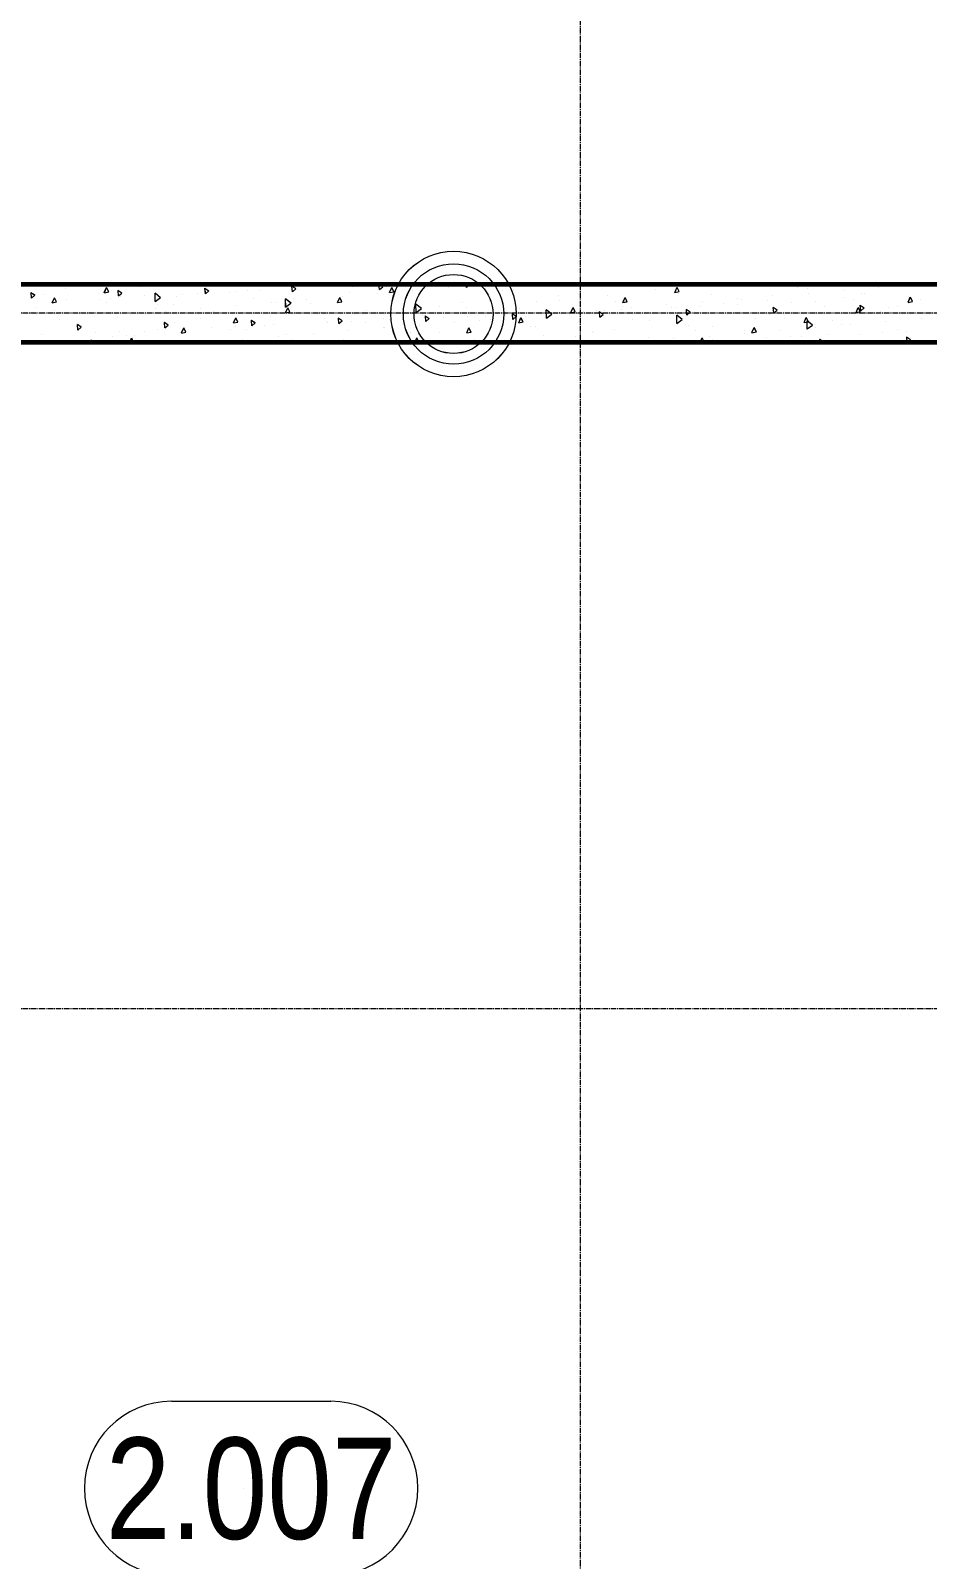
# Model space of a CAD drawing. Header units: millimetres. Extents: x 470010 to 1231400, y -134005 to 421770.
# Drawn here: x 675176 to 678270, y -61911 to -56637 of the extents above; entities that cross this region are included whole.
import ezdxf
from ezdxf.enums import TextEntityAlignment as Align

# ---------------------------------------------------------------- set-up
doc = ezdxf.new("R2010")
doc.units = ezdxf.units.MM
doc.linetypes.add('CENTER2', pattern=[28.575, 19.05, -3.175, 3.175, -3.175])
doc.layers.get('Defpoints').update_dxf_attribs({"color": 140})
for name, color, linetype, lineweight in [('0) шп потолок', 3, 'Continuous', 60), ('АР_Area', 5, 'Continuous', 5), ('АР_Стены ПЕНОблок', 52, 'Continuous', 20), ('АР_Штриховка', 8, 'Continuous', 0)]:
    doc.layers.add(name, color=color, linetype=linetype, lineweight=lineweight)
doc.layers.add('АР_Делит', color=120, linetype='Continuous', lineweight=0, plot=False)
doc.layers.add('РД_Оси_100', color=7, linetype='Continuous', lineweight=0, true_color=0x525252)
doc.styles.add('style1', font='ARIALN.TTF')

# ---------------------------------------------------------------- blocks, each defined once
blk = doc.blocks.new('СОШ_2200_АР_ОСИ_М100_28.05.24')
at = {"layer": 'РД_Оси_100', "color": 251, "linetype": 'CENTER2', "true_color": 0x636466}
for p, q in [((4200, -6155), (4200, 139938.679)), ((29555, 36000), (-5954.958, 36000)), ((29555, 33600), (-5954.958, 33600))]:
    blk.add_line(p, q, dxfattribs=at)
blk = doc.blocks.new('MOK-МаркаПом_овал_ареал')
for p, q in [((-2.75, 3), (2.75, 3)), ((-2.75, -3), (2.75, -3))]:
    blk.add_line(p, q)
for centre, radius, start, end in [((-2.75, 0), 3, 90, 270), ((2.75, 0), 3, 270, 90), ((-3.75, 0), 3.5, 0, 0.001)]:
    blk.add_arc(centre, radius, start, end)
at = {"color": 0, "style": 'style1'}
blk.add_attdef('АР-ПОМЕЩЕНИЕ:НОМЕР', text='', height=3.5, dxfattribs=at).set_placement((0, 0), align=Align.MIDDLE)
at = {"layer": 'Defpoints', "color": 2, "style": 'style1'}
blk.add_attdef('АР-ПОМЕЩЕНИЕ:НАИМЕНОВАНИЕ', text='', height=1, dxfattribs=at).set_placement((-0.094, -4.814), align=Align.MIDDLE)
blk = doc.blocks.new('A$C9108343f')
at = {"layer": '0) шп потолок'}
for points in [[(14845, 43275.2), (14845, 51955), (7275, 51955), (7275, 42855), (13825, 42855)], [(13625, 33565), (7275, 33565), (7275, 42655), (14855, 42655), (14855, 33985)]]:
    blk.add_lwpolyline(points, dxfattribs=at)
at = {"layer": 'АР_Делит', "color": 18, "true_color": 0x000000}
for radius in [216.3, 173, 136.2]:
    blk.add_circle((10916.9, 42751.8), radius, dxfattribs=at)
at = {"layer": 'АР_Стены ПЕНОблок', "color": 18, "linetype": 'Continuous', "lineweight": 20, "true_color": 0x000000}
for p, q in [((14845, 42855.2), (7275, 42855)), ((7275, 42655), (14845, 42655.2))]:
    blk.add_line(p, q, dxfattribs=at)
at = {"layer": 'АР_Штриховка', "color": 18, "linetype": 'Continuous', "lineweight": 0, "true_color": 0x000000}
for p, q in [((9533.6, 42849.6), (9533.6, 42849.6)), ((9576.8, 42840.3), (9576.8, 42840.3)), ((9638.8, 42854), (9638.8, 42854)), ((9712.1, 42825.4), (9719.9, 42842.8)), ((9727.1, 42828.2), (9719.9, 42842.7)), ((9772.5, 42823.5), (9759.1, 42832.7)), ((9761, 42814), (9759.3, 42833)), ((9837.5, 42845.2), (9837.5, 42845.2)), ((10072.6, 42830.9), (10059.2, 42840.1)), ((10061.1, 42821.4), (10059.4, 42840.4)), ((10061.1, 42821.4), (10072.8, 42831.2)), ((10205.9, 42832.7), (10205.9, 42832.7)), ((10251.4, 42831.9), (10251.4, 42831.9)), ((10372.7, 42838.3), (10359.4, 42847.5)), ((10361.2, 42828.8), (10359.5, 42847.7)), ((10361.2, 42828.8), (10372.9, 42838.6)), ((10364.2, 42849.2), (10364.2, 42849.2)), ((10382.9, 42837.7), (10382.9, 42837.7)), ((10449.7, 42852.8), (10449.7, 42852.8)), ((10556.6, 42848.5), (10556.6, 42848.5)), ((10569.4, 42845.8), (10569.4, 42845.8)), ((10651.8, 42849.4), (10651.8, 42849.4)), ((10672.8, 42845.7), (10659.5, 42854.8)), ((10661.3, 42836.1), (10659.7, 42855.1)), ((10661.3, 42836.1), (10673, 42845.9)), ((10696.3, 42825.9), (10704, 42843.3)), ((10711.3, 42828.7), (10704.1, 42843.2)), ((10776.1, 42831.7), (10776.1, 42831.7)), ((10890.8, 42853.1), (10890.8, 42853.1)), ((10898.2, 42842), (10898.2, 42842)), ((10961.4, 42843.5), (10960.4, 42855.1)), ((10961.4, 42843.5), (10973.1, 42853.3)), ((10972.9, 42853), (10969.9, 42855.1)), ((11019.9, 42851.8), (11019.9, 42851.8)), ((11085.2, 42831.4), (11085.2, 42831.4)), ((11125.4, 42835.3), (11125.4, 42835.3)), ((11187.4, 42849), (11187.4, 42849)), ((11261.5, 42850.9), (11261.2, 42855.1)), ((11261.5, 42850.9), (11266.5, 42855.1)), ((11611.9, 42835.4), (11611.9, 42835.4)), ((11680.4, 42826.4), (11688.2, 42843.8)), ((11695.4, 42829.2), (11688.2, 42843.7)), ((11692.2, 42834.9), (11692.2, 42834.9)), ((11936, 42855), (11936, 42855)), ((12105.2, 42843.4), (12105.2, 42843.4)), ((12138.5, 42839.3), (12138.5, 42839.3)), ((12262.4, 42833.9), (12262.4, 42833.9)), ((12384.5, 42844.2), (12384.5, 42844.2)), ((12506.2, 42854), (12506.2, 42854)), ((9472.4, 42816.2), (9459, 42825.3)), ((9460.9, 42806.6), (9459.2, 42825.6)), ((9460.9, 42806.6), (9472.5, 42816.4)), ((9505.3, 42819.5), (9505.3, 42819.5)), ((9532.6, 42790.5), (9540.4, 42807.9)), ((9532.7, 42790.4), (9547.6, 42793.3)), ((9547.6, 42793.3), (9540.4, 42807.8)), ((9582, 42802.7), (9582, 42802.7)), ((9700.4, 42802.3), (9700.4, 42802.3)), ((9712.2, 42825.2), (9727.1, 42828.2)), ((9718.3, 42792.6), (9718.3, 42792.6)), ((9732.3, 42805.1), (9732.3, 42805.1)), ((9761, 42814), (9772.6, 42823.8)), ((9768.5, 42810.9), (9768.5, 42810.9)), ((9851, 42814.5), (9851, 42814.5)), ((9887.8, 42794.6), (9887.2, 42823.2)), ((9906.2, 42808.1), (9887.2, 42823.2)), ((9887.7, 42794.7), (9906.2, 42808.2)), ((9895.1, 42783.2), (9895.1, 42783.2)), ((9951, 42783.9), (9951, 42783.9)), ((9962.1, 42812.7), (9962.1, 42812.7)), ((9982.4, 42820.2), (9982.4, 42820.2)), ((10032, 42823.5), (10032, 42823.5)), ((10144.4, 42826.8), (10144.4, 42826.8)), ((10166.8, 42781.8), (10166.8, 42781.8)), ((10168.9, 42828.3), (10168.9, 42828.3)), ((10227, 42806.3), (10227, 42806.3)), ((10288.5, 42791.6), (10288.5, 42791.6)), ((10301.1, 42791.9), (10301.1, 42791.9)), ((10337.7, 42775.7), (10337.1, 42804.3)), ((10356.1, 42789.2), (10337.1, 42804.2)), ((10337.6, 42775.8), (10356.1, 42789.3)), ((10363.1, 42805.6), (10363.1, 42805.6)), ((10410.6, 42801.9), (10410.6, 42801.9)), ((10421.8, 42787.2), (10421.8, 42787.2)), ((10516.8, 42791), (10524.5, 42808.4)), ((10516.8, 42790.9), (10531.8, 42793.8)), ((10531.8, 42793.8), (10524.5, 42808.3)), ((10532.3, 42811.7), (10532.3, 42811.7)), ((10558.6, 42827.5), (10558.6, 42827.5)), ((10654.4, 42821.9), (10654.4, 42821.9)), ((10696.3, 42825.8), (10711.3, 42828.7)), ((10713.3, 42813.6), (10713.3, 42813.6)), ((10753.6, 42810.3), (10753.6, 42810.3)), ((10775.3, 42827.3), (10775.3, 42827.3)), ((10787.6, 42756.8), (10787, 42785.4)), ((10806, 42770.2), (10787, 42785.3)), ((10868.8, 42778.4), (10868.8, 42778.4)), ((10948.4, 42791.2), (10948.4, 42791.2)), ((11204.6, 42794.8), (11204.6, 42794.8)), ((11280.3, 42814.2), (11280.3, 42814.2)), ((11280.9, 42800), (11280.9, 42800)), ((11448.4, 42814.9), (11448.4, 42814.9)), ((11475.1, 42795.1), (11475.1, 42795.1)), ((11499.7, 42778.9), (11499.7, 42778.9)), ((11500.9, 42791.5), (11508.6, 42808.9)), ((11500.9, 42791.4), (11515.9, 42794.3)), ((11515.9, 42794.3), (11508.7, 42808.8)), ((11653.1, 42784), (11653.1, 42784)), ((11680.5, 42826.3), (11695.4, 42829.2)), ((11693.1, 42821.7), (11693.1, 42821.7)), ((11766.4, 42779.2), (11766.4, 42779.2)), ((11774.8, 42793.8), (11774.8, 42793.8)), ((11806.9, 42818.2), (11806.9, 42818.2)), ((11849.8, 42786.8), (11849.8, 42786.8)), ((11896.9, 42804.1), (11896.9, 42804.1)), ((11897.8, 42784.9), (11897.8, 42784.9)), ((11911.8, 42800.6), (11911.8, 42800.6)), ((12001.7, 42799.1), (12001.7, 42799.1)), ((12018.6, 42813.9), (12018.6, 42813.9)), ((12084.3, 42793), (12084.3, 42793)), ((12140.7, 42824.1), (12140.7, 42824.1)), ((12166.8, 42796.6), (12166.8, 42796.6)), ((12196.1, 42777.4), (12196.1, 42777.4)), ((12262, 42808.5), (12262, 42808.5)), ((12298.2, 42802.4), (12298.2, 42802.4)), ((12333.4, 42772.4), (12320, 42781.5)), ((12321.9, 42762.8), (12320.2, 42781.8)), ((12324, 42822.3), (12324, 42822.3)), ((12333.6, 42822.1), (12333.6, 42822.1)), ((12447.1, 42777), (12447.1, 42777)), ((12484.8, 42810.5), (12484.8, 42810.5)), ((12485, 42792.1), (12492.8, 42809.5)), ((12485.1, 42792), (12500, 42794.9)), ((12500, 42794.9), (12492.8, 42809.4)), ((12528.3, 42803.1), (12528.3, 42803.1)), ((9474.5, 42772.6), (9474.5, 42772.6)), ((9476.8, 42748.5), (9476.8, 42748.5)), ((9538.8, 42762.2), (9538.8, 42762.2)), ((9557.2, 42731.5), (9557.2, 42731.5)), ((9562.9, 42757.6), (9562.9, 42757.6)), ((9679.3, 42741.7), (9679.3, 42741.7)), ((9758, 42740.4), (9758, 42740.4)), ((9801, 42751.5), (9801, 42751.5)), ((9889, 42770.2), (9889, 42770.2)), ((9923, 42761.8), (9923, 42761.8)), ((10044.5, 42735), (10044.5, 42735)), ((10044.7, 42771.6), (10044.7, 42771.6)), ((10089.6, 42761.5), (10089.6, 42761.5)), ((10157.7, 42721.2), (10165.5, 42738.6)), ((10172.7, 42724), (10165.5, 42738.5)), ((10232.6, 42720.7), (10219.3, 42729.9)), ((10221.1, 42711.2), (10219.4, 42730.2)), ((10284.6, 42744.3), (10284.6, 42744.3)), ((10337.2, 42756.1), (10345, 42773.5)), ((10337.3, 42756), (10352.2, 42758.9)), ((10352.2, 42758.9), (10345, 42773.4)), ((10456.6, 42756.7), (10456.6, 42756.7)), ((10473.2, 42734.7), (10473.2, 42734.7)), ((10479.4, 42725.2), (10479.4, 42725.2)), ((10532.7, 42728.1), (10519.4, 42737.3)), ((10521.2, 42718.6), (10519.6, 42737.6)), ((10521.2, 42718.6), (10532.9, 42728.4)), ((10565.1, 42726.7), (10565.1, 42726.7)), ((10616.2, 42765.5), (10616.2, 42765.5)), ((10675.4, 42735.5), (10675.4, 42735.5)), ((10696.5, 42732.4), (10696.5, 42732.4)), ((10717, 42754.7), (10717, 42754.7)), ((10787.5, 42756.8), (10806, 42770.3)), ((10811.2, 42748.3), (10811.2, 42748.3)), ((10832.8, 42735.5), (10819.5, 42744.7)), ((10821.3, 42726), (10819.7, 42744.9)), ((10821.3, 42726), (10833, 42735.8)), ((10883, 42740.6), (10883, 42740.6)), ((10960.8, 42774.8), (10960.8, 42774.8)), ((10965.5, 42744.2), (10965.5, 42744.2)), ((11006, 42729.2), (11006, 42729.2)), ((11025.5, 42743.4), (11025.5, 42743.4)), ((11043.5, 42733.7), (11043.5, 42733.7)), ((11087.5, 42757.2), (11087.5, 42757.2)), ((11097, 42749.9), (11097, 42749.9)), ((11132.9, 42742.9), (11119.6, 42752)), ((11121.4, 42733.3), (11119.8, 42752.3)), ((11121.4, 42733.3), (11133.1, 42743.1)), ((11141.9, 42721.7), (11149.6, 42739.1)), ((11141.9, 42721.6), (11156.9, 42724.5)), ((11142.9, 42769.4), (11142.9, 42769.4)), ((11156.9, 42724.5), (11149.6, 42739)), ((11165.6, 42743.9), (11165.6, 42743.9)), ((11237.5, 42737.9), (11236.9, 42766.5)), ((11255.9, 42751.3), (11236.9, 42766.4)), ((11237.4, 42737.9), (11255.9, 42751.4)), ((11283.5, 42758.1), (11283.5, 42758.1)), ((11287.3, 42753.7), (11287.3, 42753.7)), ((11321.4, 42756.6), (11329.1, 42774)), ((11321.4, 42756.5), (11336.4, 42759.4)), ((11336.4, 42759.4), (11329.2, 42773.9)), ((11337.9, 42752.2), (11337.9, 42752.2)), ((11365.9, 42761.7), (11365.9, 42761.7)), ((11409.3, 42764), (11409.3, 42764)), ((11433, 42750.2), (11419.7, 42759.4)), ((11421.6, 42740.7), (11419.9, 42759.7)), ((11421.6, 42740.7), (11433.2, 42750.5)), ((11437.7, 42765.1), (11437.7, 42765.1)), ((11497.4, 42767.4), (11497.4, 42767.4)), ((11531, 42773.8), (11531, 42773.8)), ((11532.7, 42733.2), (11532.7, 42733.2)), ((11593.2, 42729.9), (11593.2, 42729.9)), ((11669.5, 42773.4), (11669.5, 42773.4)), ((11683.9, 42775.6), (11683.9, 42775.6)), ((11705.9, 42732.4), (11686.8, 42747.5)), ((11687.4, 42719), (11686.9, 42747.5)), ((11687.3, 42719), (11705.8, 42732.5)), ((11733.2, 42757.6), (11719.8, 42766.8)), ((11721.7, 42748.1), (11720, 42767.1)), ((11721.7, 42748.1), (11733.3, 42757.9)), ((11864.5, 42756.2), (11864.5, 42756.2)), ((11959.5, 42736.9), (11959.5, 42736.9)), ((12005.3, 42751.6), (12005.3, 42751.6)), ((12033.3, 42765), (12019.9, 42774.2)), ((12021.8, 42755.5), (12020.1, 42774.4)), ((12021.8, 42755.5), (12033.5, 42765.3)), ((12059.3, 42737.1), (12059.3, 42737.1)), ((12126, 42722.3), (12133.7, 42739.7)), ((12126, 42722.2), (12141, 42725.1)), ((12141, 42725.1), (12133.8, 42739.6)), ((12155.8, 42713.5), (12136.7, 42728.6)), ((12137.4, 42700), (12136.8, 42728.6)), ((12203.3, 42756.9), (12203.3, 42756.9)), ((12224, 42730.4), (12224, 42730.4)), ((12305.5, 42757.2), (12313.3, 42774.6)), ((12305.6, 42757.1), (12320.5, 42760)), ((12320.5, 42760), (12313.3, 42774.5)), ((12321.9, 42762.8), (12333.6, 42772.6)), ((12391.2, 42760.2), (12391.2, 42760.2)), ((12408.1, 42726.1), (12408.1, 42726.1)), ((12417.5, 42773.3), (12417.5, 42773.3)), ((12529.8, 42735.9), (12529.8, 42735.9)), ((9495.2, 42680), (9495.2, 42680)), ((9632.4, 42706), (9619, 42715.2)), ((9620.9, 42696.5), (9619.2, 42715.4)), ((9620.5, 42695.6), (9620.5, 42695.6)), ((9620.9, 42696.5), (9632.6, 42706.2)), ((9632.3, 42713.3), (9632.3, 42713.3)), ((9681.7, 42688.1), (9681.7, 42688.1)), ((9741.9, 42674.5), (9741.9, 42674.5)), ((9764.2, 42691.7), (9764.2, 42691.7)), ((9789.1, 42678.3), (9789.1, 42678.3)), ((9815.6, 42678.4), (9815.6, 42678.4)), ((9851.1, 42692.1), (9851.1, 42692.1)), ((9895.7, 42697.5), (9895.7, 42697.5)), ((9932.5, 42713.4), (9919.1, 42722.5)), ((9921, 42703.8), (9919.3, 42722.8)), ((9921, 42703.8), (9932.7, 42713.6)), ((9952.8, 42721.3), (9952.8, 42721.3)), ((9978.2, 42686.3), (9985.9, 42703.7)), ((9978.2, 42686.2), (9993.2, 42689.1)), ((9985.7, 42694.6), (9985.7, 42694.6)), ((9993.2, 42689.1), (9986, 42703.6)), ((10082.2, 42705.6), (10082.2, 42705.6)), ((10147.2, 42699.5), (10147.2, 42699.5)), ((10157.8, 42721.1), (10172.7, 42724)), ((10164.7, 42709.2), (10164.7, 42709.2)), ((10201.2, 42700), (10201.2, 42700)), ((10221.1, 42711.2), (10232.8, 42721)), ((10229.5, 42714.6), (10229.5, 42714.6)), ((10263.2, 42713.8), (10263.2, 42713.8)), ((10296.1, 42715), (10296.1, 42715)), ((10312.1, 42673.5), (10312.1, 42673.5)), ((10342.2, 42682.3), (10342.2, 42682.3)), ((10434.2, 42683.8), (10434.2, 42683.8)), ((10482.6, 42723.1), (10482.6, 42723.1)), ((10555.9, 42693.6), (10555.9, 42693.6)), ((10613.4, 42721.7), (10613.4, 42721.7)), ((10673.8, 42703.5), (10673.8, 42703.5)), ((10678, 42703.8), (10678, 42703.8)), ((10768.9, 42686.5), (10768.9, 42686.5)), ((10799.7, 42713.6), (10799.7, 42713.6)), ((10868.9, 42686.3), (10868.9, 42686.3)), ((10921.8, 42723.9), (10921.8, 42723.9)), ((10962.3, 42686.8), (10970.1, 42704.3)), ((10962.4, 42686.7), (10977.3, 42689.6)), ((10977.3, 42689.6), (10970.1, 42704.1)), ((11181, 42708.2), (11181, 42708.2)), ((11200.5, 42707.5), (11200.5, 42707.5)), ((11228.2, 42676.7), (11228.2, 42676.7)), ((11337.7, 42673.3), (11337.7, 42673.3)), ((11395.5, 42690.3), (11395.5, 42690.3)), ((11399.7, 42687), (11399.7, 42687)), ((11472, 42696.8), (11472, 42696.8)), ((11715.8, 42716.8), (11715.8, 42716.8)), ((11727.1, 42711.4), (11727.1, 42711.4)), ((11749.9, 42695), (11749.9, 42695)), ((11798.4, 42675.7), (11798.4, 42675.7)), ((11811.9, 42708.7), (11811.9, 42708.7)), ((11920.5, 42686), (11920.5, 42686)), ((11922.1, 42694.2), (11922.1, 42694.2)), ((11946.5, 42687.4), (11954.2, 42704.8)), ((11946.5, 42687.3), (11961.5, 42690.2)), ((11961.5, 42690.2), (11954.3, 42704.7)), ((12042.2, 42695.8), (12042.2, 42695.8)), ((12080, 42673.9), (12080, 42673.9)), ((12116.9, 42675.2), (12116.9, 42675.2)), ((12137.2, 42700.1), (12155.7, 42713.6)), ((12162, 42716.7), (12162, 42716.7)), ((12164.3, 42706.1), (12164.3, 42706.1)), ((12211.5, 42679.7), (12211.5, 42679.7)), ((12253.7, 42715.4), (12253.7, 42715.4)), ((12286, 42715.8), (12286, 42715.8)), ((12317.5, 42681.5), (12317.5, 42681.5)), ((12398, 42687.8), (12398, 42687.8)), ((12448.8, 42698.2), (12448.8, 42698.2)), ((12481.7, 42655.1), (12480.3, 42671.6)), ((12480.5, 42691.4), (12480.5, 42691.4)), ((9483.7, 42655.3), (9483.7, 42655.3)), ((9665.9, 42655.1), (9665.8, 42661.3)), ((9673.5, 42655.1), (9665.8, 42661.2)), ((9800.3, 42655.1), (9806.4, 42668.8)), ((9813.3, 42655.1), (9806.5, 42668.7)), ((10010.4, 42659.3), (10010.4, 42659.3)), ((10190.4, 42663.8), (10190.4, 42663.8)), ((10356.7, 42664.8), (10356.7, 42664.8)), ((10537, 42663.3), (10537, 42663.3)), ((10784.2, 42655.1), (10790.6, 42669.4)), ((10797.7, 42655.1), (10790.6, 42669.2)), ((10984.4, 42656.7), (10984.4, 42656.7)), ((10987.6, 42665.3), (10987.6, 42665.3)), ((11063.6, 42667.2), (11063.6, 42667.2)), ((11554.6, 42655.7), (11554.6, 42655.7)), ((11590.3, 42671.2), (11590.3, 42671.2)), ((11676.7, 42666), (11676.7, 42666)), ((11679.6, 42656.4), (11679.6, 42656.4)), ((11768.1, 42655.1), (11774.7, 42669.9)), ((11782, 42655.3), (11774.7, 42669.8)), ((11781, 42655.1), (11782, 42655.3)), ((11811.1, 42662.2), (11811.1, 42662.2)), ((11882, 42655.1), (11879.8, 42656.6)), ((11880.2, 42655.1), (11880, 42656.9)), ((11905.4, 42659.8), (11905.4, 42659.8)), ((11997.6, 42670.3), (11997.6, 42670.3)), ((12192.9, 42655.1), (12180, 42664)), ((12180.9, 42655.1), (12180.1, 42664.3)), ((12470.7, 42658.9), (12470.7, 42658.9)), ((12493.4, 42662.2), (12480.1, 42671.4)), ((12484.8, 42655.1), (12493.6, 42662.5)), ((12536.2, 42660.3), (12536.2, 42660.3))]:
    blk.add_line(p, q, dxfattribs=at)
at = {"layer": 'АР_Area', "color": 18, "linetype": 'Continuous', "lineweight": 15, "true_color": 0x000000, "xscale": 100, "yscale": 100, "zscale": 100}
blk.add_blockref('MOK-МаркаПом_овал_ареал', (10218.6, 38700.5), dxfattribs=at).add_auto_attribs({'АР-ПОМЕЩЕНИЕ:НОМЕР': '2.007', 'АР-ПОМЕЩЕНИЕ:НАИМЕНОВАНИЕ': 'Учебный класс (2-4 классы)'})
at = {"layer": 'РД_Оси_100'}
blk.add_blockref('СОШ_2200_АР_ОСИ_М100_28.05.24', (7155, 6755), dxfattribs=at)
at = {"layer": 'Defpoints', "color": 18, "true_color": 0x000000, "style": 'style1'}
for p in [(143949.3, 316089.1), (143975, 281639.5), (143890.4, 273244.7), (143840, 264276.8), (143967.8, 254892.4), (12252, 104178.1), (12382.6, 96023.1)]:
    blk.add_attdef('АР-ПОМЕЩЕНИЕ:НАИМЕНОВАНИЕ', text='', height=100, dxfattribs=at).set_placement(p, align=Align.MIDDLE)
at = {"layer": 'Defpoints', "color": 18, "true_color": 0x000000, "style": 'style1', "flags": 8}
for p in [(143951.3, 279099.1), (143848.3, 269251.1), (143875.3, 260094.2), (144049.7, 250824.7), (163419.3, 238153.4), (155897.5, 237966), (183037.2, 237966), (143342.9, 237876.2)]:
    blk.add_attdef('АР-ПОМЕЩЕНИЕ:НАИМЕНОВАНИЕ', text='', height=100, dxfattribs=at).set_placement(p, align=Align.MIDDLE)

msp = doc.modelspace()

# ---------------------------------------------------------------- linework, layer by layer
at = {"layer": '0) шп потолок'}
for points in [[(680563.57, -57091.084), (680563.57, -48411.242), (672993.566, -48411.242), (672993.566, -57511.242), (679543.57, -57511.242)], [(679343.57, -66801.242), (672993.57, -66801.242), (672993.57, -57711.242), (680573.57, -57711.242), (680573.57, -66381.242)]]:
    msp.add_lwpolyline(points, dxfattribs=at)
at = {"layer": 'АР_Делит', "color": 18, "true_color": 0x000000}
for radius in [216.336, 173.036, 136.212]:
    msp.add_circle((676635.49, -57614.47), radius, dxfattribs=at)
at = {"layer": 'АР_Стены ПЕНОблок', "color": 18, "linetype": 'Continuous', "lineweight": 20, "true_color": 0x000000}
for p, q in [((680563.566, -57511.084), (672993.566, -57511.242)), ((672993.57, -57711.242), (680563.57, -57711.084))]:
    msp.add_line(p, q, dxfattribs=at)
at = {"layer": 'АР_Штриховка', "color": 18, "linetype": 'Continuous', "lineweight": 0, "true_color": 0x000000}
for p, q in [((675190.963, -57550.087), (675177.629, -57540.906)), ((675179.469, -57559.609), (675177.809, -57540.631)), ((675430.746, -57540.88), (675438.494, -57523.477)), ((675430.788, -57540.993), (675445.748, -57538.085)), ((675445.748, -57538.085), (675438.536, -57523.59)), ((675491.076, -57542.711), (675477.741, -57533.53)), ((675479.582, -57552.232), (675477.922, -57533.255)), ((675479.587, -57552.238), (675491.261, -57542.442)), ((675624.837, -57558.159), (675605.796, -57543.086)), ((675606.429, -57571.601), (675605.839, -57543.032)), ((675791.188, -57535.336), (675777.854, -57526.154)), ((675779.695, -57544.856), (675778.035, -57525.878)), ((675779.7, -57544.861), (675791.374, -57535.065)), ((676091.301, -57527.96), (676077.966, -57518.779)), ((676079.808, -57537.479), (676078.148, -57518.501)), ((676079.813, -57537.485), (676091.487, -57527.689)), ((676391.413, -57520.584), (676378.078, -57511.403)), ((676379.921, -57530.102), (676378.265, -57511.171)), ((676379.926, -57530.108), (676391.601, -57520.312)), ((676414.886, -57540.346), (676422.634, -57522.943)), ((676414.928, -57540.459), (676429.888, -57537.551)), ((676429.887, -57537.551), (676422.676, -57523.056)), ((676680.034, -57522.726), (676679.023, -57511.165)), ((676680.039, -57522.731), (676691.714, -57512.935)), ((676691.526, -57513.209), (676688.557, -57511.165)), ((676980.147, -57515.349), (676979.781, -57511.159)), ((676980.152, -57515.355), (676985.153, -57511.158)), ((677399.026, -57539.812), (677406.774, -57522.409)), ((677399.068, -57539.924), (677414.028, -57537.016)), ((677414.027, -57537.016), (677406.815, -57522.521)), ((675179.474, -57559.615), (675191.148, -57549.819)), ((675251.226, -57575.776), (675258.974, -57558.373)), ((675251.268, -57575.889), (675266.228, -57572.981)), ((675266.228, -57572.98), (675259.016, -57558.485)), ((675606.318, -57571.561), (675624.769, -57558.065)), ((676074.744, -57577.079), (676055.703, -57562.006)), ((676056.336, -57590.521), (676055.746, -57561.952)), ((676055.846, -57610.136), (676063.594, -57592.733)), ((676056.224, -57590.481), (676074.675, -57576.985)), ((676070.847, -57607.341), (676063.636, -57592.846)), ((676235.366, -57575.241), (676243.114, -57557.838)), ((676235.408, -57575.354), (676250.368, -57572.446)), ((676250.367, -57572.446), (676243.156, -57557.951)), ((676524.651, -57595.999), (676505.61, -57580.927)), ((676506.243, -57609.441), (676505.653, -57580.872)), ((676506.131, -57609.401), (676524.582, -57595.904)), ((677039.986, -57609.602), (677047.734, -57592.199)), ((677054.987, -57606.806), (677047.775, -57592.311)), ((677219.506, -57574.707), (677227.254, -57557.304)), ((677219.548, -57574.819), (677234.508, -57571.911)), ((677234.507, -57571.911), (677227.295, -57557.416)), ((677751.881, -57601.259), (677738.546, -57592.077)), ((677740.392, -57610.772), (677738.732, -57591.795)), ((678024.126, -57609.068), (678031.874, -57591.665)), ((678039.127, -57606.272), (678031.915, -57591.777)), ((678051.994, -57593.883), (678038.659, -57584.701)), ((678040.505, -57603.396), (678038.845, -57584.418)), ((678040.51, -57603.402), (678052.185, -57593.605)), ((678203.646, -57574.172), (678211.394, -57556.769)), ((678203.688, -57574.285), (678218.648, -57571.377)), ((678218.647, -57571.377), (678211.435, -57556.882)), ((675350.982, -57660.264), (675337.647, -57651.083)), ((675339.487, -57669.786), (675337.827, -57650.808)), ((675651.094, -57652.889), (675637.759, -57643.707)), ((675639.6, -57662.409), (675637.94, -57643.431)), ((675876.326, -57645.032), (675884.074, -57627.628)), ((675876.368, -57645.144), (675891.328, -57642.236)), ((675891.327, -57642.236), (675884.116, -57627.741)), ((675951.207, -57645.513), (675937.872, -57636.331)), ((675939.714, -57655.032), (675938.053, -57636.055)), ((675939.718, -57655.038), (675951.393, -57645.242)), ((676055.888, -57610.249), (676070.848, -57607.341)), ((676251.319, -57638.137), (676237.984, -57628.956)), ((676239.827, -57647.656), (676238.166, -57628.678)), ((676239.831, -57647.661), (676251.506, -57637.865)), ((676551.431, -57630.761), (676538.097, -57621.58)), ((676539.94, -57640.279), (676538.279, -57621.302)), ((676539.945, -57640.285), (676551.619, -57630.489)), ((676851.544, -57623.386), (676838.209, -57614.204)), ((676840.053, -57632.902), (676838.393, -57613.925)), ((676840.058, -57632.908), (676851.732, -57623.112)), ((676860.466, -57644.497), (676868.214, -57627.094)), ((676860.508, -57644.61), (676875.468, -57641.702)), ((676875.467, -57641.702), (676868.255, -57627.207)), ((676974.558, -57614.92), (676955.517, -57599.847)), ((676956.151, -57628.361), (676955.56, -57599.792)), ((676956.037, -57628.32), (676974.488, -57614.824)), ((677040.028, -57609.715), (677054.988, -57606.807)), ((677151.656, -57616.01), (677138.322, -57606.829)), ((677140.166, -57625.526), (677138.506, -57606.548)), ((677140.171, -57625.531), (677151.845, -57615.735)), ((677424.465, -57633.84), (677405.423, -57618.767)), ((677406.058, -57647.281), (677405.467, -57618.712)), ((677405.944, -57647.24), (677424.395, -57633.744)), ((677451.769, -57608.634), (677438.434, -57599.453)), ((677440.279, -57618.149), (677438.619, -57599.172)), ((677440.284, -57618.155), (677451.958, -57608.359)), ((677740.397, -57610.778), (677752.071, -57600.982)), ((677844.606, -57643.963), (677852.354, -57626.56)), ((677844.648, -57644.075), (677859.608, -57641.167)), ((677859.607, -57641.167), (677852.395, -57626.672)), ((677874.372, -57652.76), (677855.33, -57637.687)), ((677855.965, -57666.201), (677855.374, -57637.632)), ((678024.168, -57609.18), (678039.128, -57606.272)), ((675339.492, -57669.791), (675351.167, -57659.995)), ((675518.903, -57711.189), (675525.034, -57697.419)), ((675531.871, -57711.189), (675525.076, -57697.531)), ((675639.605, -57662.415), (675651.28, -57652.619)), ((675696.806, -57679.927), (675704.554, -57662.524)), ((675696.848, -57680.039), (675711.808, -57677.131)), ((675711.807, -57677.131), (675704.596, -57662.636)), ((676502.814, -57711.169), (676509.174, -57696.884)), ((676516.266, -57711.168), (676509.216, -57696.997)), ((676680.946, -57679.392), (676688.694, -57661.989)), ((676680.988, -57679.505), (676695.948, -57676.597)), ((676695.947, -57676.597), (676688.735, -57662.102)), ((677486.726, -57711.148), (677493.314, -57696.35)), ((677500.567, -57710.957), (677493.355, -57696.462)), ((677665.086, -57678.858), (677672.834, -57661.455)), ((677665.128, -57678.97), (677680.088, -57676.062)), ((677680.087, -57676.062), (677672.875, -57661.567)), ((677855.85, -57666.16), (677874.301, -57652.664)), ((677911.468, -57711.139), (677898.565, -57702.254)), ((677899.552, -57711.139), (677898.75, -57701.972)), ((678212.012, -57704.06), (678198.677, -57694.879)), ((678200.31, -57711.133), (678198.863, -57694.595)), ((678203.443, -57711.133), (678212.203, -57703.782)), ((675392.158, -57711.192), (675384.386, -57705.039)), ((675384.557, -57711.192), (675384.428, -57704.986)), ((677499.59, -57711.148), (677500.568, -57710.958)), ((677600.653, -57711.146), (677598.452, -57709.63)), ((677598.794, -57711.146), (677598.637, -57709.348))]:
    msp.add_line(p, q, dxfattribs=at)

# ---------------------------------------------------------------- block references
msp.add_blockref('A$C9108343f', (665718.612, -100366.242))
at = {"layer": 'АР_Area', "color": 18, "linetype": 'Continuous', "lineweight": 15, "true_color": 0x000000, "xscale": 100, "yscale": 100, "zscale": 100}
msp.add_blockref('MOK-МаркаПом_овал_ареал', (675937.21, -61665.723), dxfattribs=at).add_auto_attribs({'АР-ПОМЕЩЕНИЕ:НОМЕР': '2.007', 'АР-ПОМЕЩЕНИЕ:НАИМЕНОВАНИЕ': 'Учебный класс (2-4 классы)'})
at = {"layer": 'РД_Оси_100'}
msp.add_blockref('СОШ_2200_АР_ОСИ_М100_28.05.24', (672873.57, -93611.242), dxfattribs=at)

doc.saveas('drawing.dxf')
